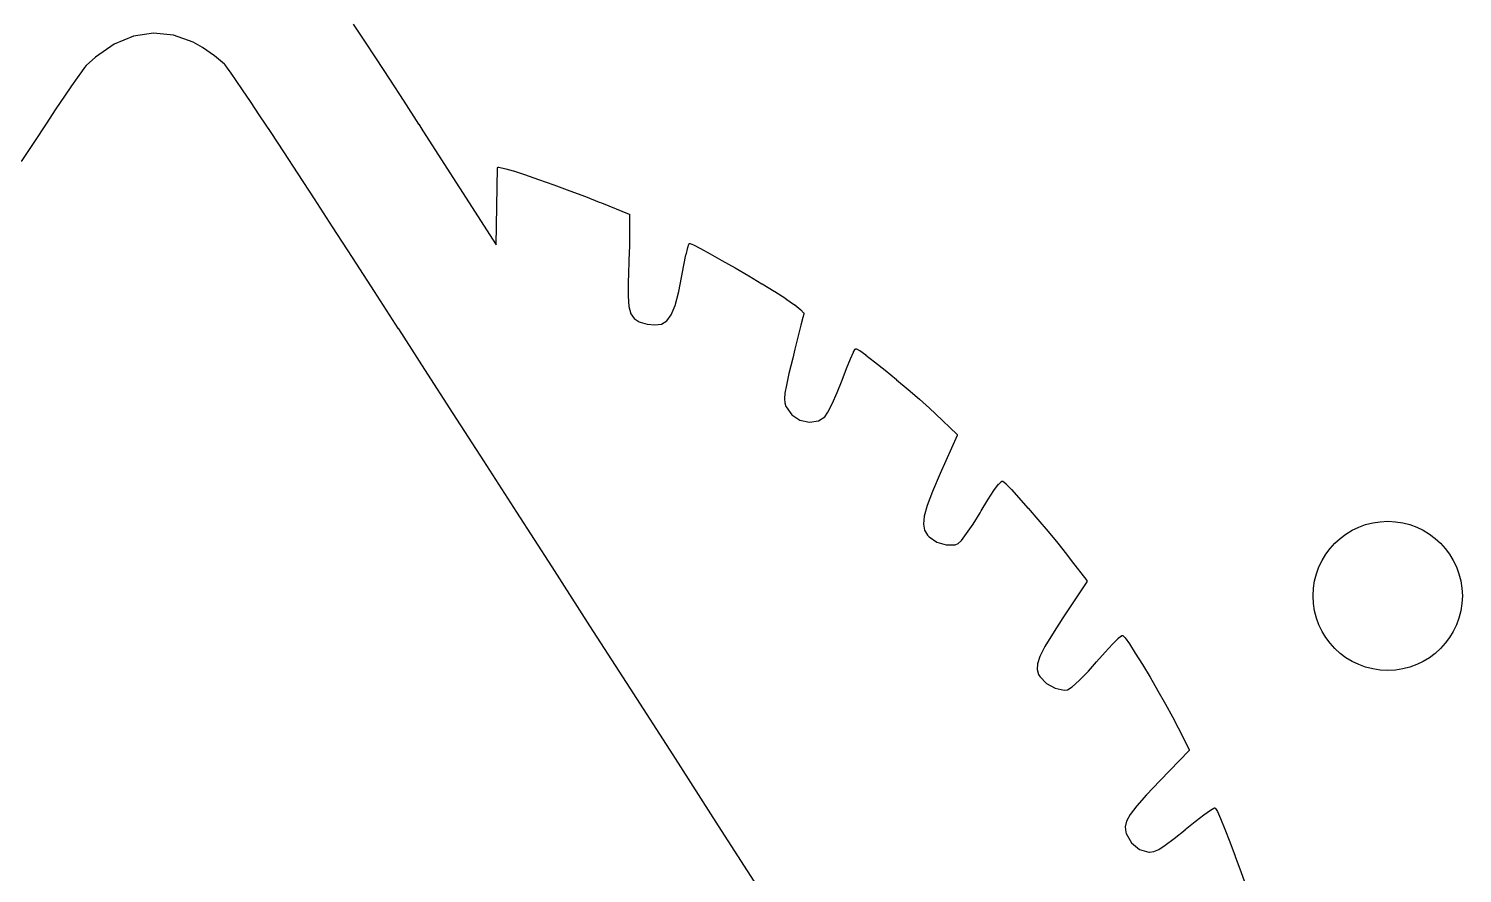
# Model space of a CAD drawing. Extents: x 4.86 to 6.83, y -5.61 to -2.67.
# Drawn here: x 5.8195 to 6.1221, y -3.2122 to -3.0338 of the extents above; entities that cross this region are included whole.
import ezdxf

# ---------------------------------------------------------------- set-up
doc = ezdxf.new("R2010")
doc.units = 0
doc.header["$MEASUREMENT"] = 0
doc.layers.add('BLACK', color=7, linetype='CONTINUOUS')

msp = doc.modelspace()

# ---------------------------------------------------------------- linework, layer by layer
at = {"layer": 'BLACK', "linetype": 'CONTINUOUS'}
for p, q in [((5.84589, -3.03479), (5.84168, -3.03543)), ((5.85012, -3.03519), (5.84589, -3.03479)), ((5.88802, -3.03286), (5.89029, -3.03626)), ((5.83756, -3.03711), (5.83362, -3.03982)), ((5.84168, -3.03543), (5.83756, -3.03711)), ((5.85428, -3.03667), (5.85012, -3.03519)), ((5.85624, -3.03779), (5.85428, -3.03667)), ((5.85874, -3.03955), (5.85624, -3.03779)), ((5.89029, -3.03626), (5.89029, -3.03626)), ((5.89029, -3.03626), (5.89029, -3.03627)), ((5.89029, -3.03627), (5.89288, -3.04019)), ((5.83362, -3.03982), (5.8317, -3.04159)), ((5.86085, -3.04135), (5.85874, -3.03955)), ((5.89288, -3.04019), (5.89288, -3.04019)), ((5.89288, -3.04019), (5.89288, -3.04019)), ((5.89288, -3.04019), (5.89572, -3.04452)), ((5.83067, -3.04292), (5.82975, -3.0442)), ((5.83131, -3.04205), (5.83067, -3.04292)), ((5.8317, -3.04159), (5.83131, -3.04205)), ((5.86098, -3.0415), (5.86085, -3.04135)), ((5.86149, -3.04214), (5.86098, -3.0415)), ((5.86227, -3.04321), (5.86149, -3.04214)), ((5.86333, -3.04474), (5.86227, -3.04321)), ((5.82857, -3.04593), (5.82709, -3.04811)), ((5.82975, -3.0442), (5.82857, -3.04593)), ((5.86469, -3.04674), (5.86333, -3.04474)), ((5.86333, -3.04474), (5.86333, -3.04474)), ((5.86636, -3.04922), (5.86469, -3.04674)), ((5.86469, -3.04674), (5.86469, -3.04674)), ((5.89572, -3.04452), (5.89572, -3.04452)), ((5.89572, -3.04452), (5.89572, -3.04452)), ((5.89572, -3.04452), (5.89873, -3.04915)), ((5.82709, -3.04811), (5.8253, -3.05078)), ((5.86835, -3.05222), (5.86636, -3.04922)), ((5.86636, -3.04922), (5.86636, -3.04922)), ((5.86636, -3.04922), (5.86636, -3.04922)), ((5.89873, -3.04915), (5.89873, -3.04915)), ((5.89873, -3.04915), (5.89873, -3.04915)), ((5.89873, -3.04915), (5.90184, -3.05399)), ((5.8253, -3.05078), (5.8232, -3.05395)), ((5.8253, -3.05078), (5.8253, -3.05078)), ((5.87069, -3.05576), (5.86835, -3.05222)), ((5.86835, -3.05222), (5.86835, -3.05222)), ((5.86835, -3.05222), (5.86835, -3.05222)), ((5.8232, -3.05395), (5.82076, -3.05765)), ((5.87337, -3.05985), (5.87069, -3.05576)), ((5.87069, -3.05576), (5.87069, -3.05576)), ((5.90184, -3.05399), (5.90185, -3.05399)), ((5.90185, -3.05399), (5.90185, -3.05399)), ((5.90185, -3.05399), (5.90273, -3.05537)), ((5.90273, -3.05537), (5.90273, -3.05537)), ((5.90273, -3.05537), (5.91822, -3.07951)), ((5.82076, -3.05765), (5.81798, -3.06189)), ((5.82076, -3.05765), (5.82076, -3.05765)), ((5.87642, -3.06451), (5.87337, -3.05985)), ((5.87337, -3.05985), (5.87337, -3.05985)), ((5.87985, -3.06977), (5.87642, -3.06451)), ((5.87642, -3.06451), (5.87642, -3.06451)), ((5.87642, -3.06451), (5.87642, -3.06451)), ((5.87642, -3.06451), (5.87642, -3.06451)), ((5.91822, -3.07951), (5.91851, -3.06325)), ((5.91851, -3.06323), (5.91852, -3.06321)), ((5.91851, -3.06325), (5.91851, -3.06323)), ((5.91851, -3.06325), (5.91851, -3.06325)), ((5.91851, -3.06325), (5.91851, -3.06325)), ((5.91851, -3.06325), (5.91851, -3.06325)), ((5.91852, -3.06319), (5.91853, -3.06318)), ((5.91852, -3.06321), (5.91852, -3.06319)), ((5.91852, -3.06321), (5.91852, -3.06321)), ((5.91852, -3.06321), (5.91852, -3.06321)), ((5.91853, -3.06317), (5.91854, -3.06316)), ((5.91853, -3.06318), (5.91853, -3.06317)), ((5.91853, -3.06318), (5.91853, -3.06318)), ((5.91854, -3.06316), (5.91855, -3.06314)), ((5.91855, -3.06314), (5.91856, -3.06313)), ((5.91855, -3.06314), (5.91855, -3.06314)), ((5.91855, -3.06314), (5.91855, -3.06314)), ((5.91856, -3.06313), (5.91857, -3.06312)), ((5.91857, -3.06311), (5.91859, -3.0631)), ((5.91857, -3.06312), (5.91857, -3.06311)), ((5.91857, -3.06311), (5.91857, -3.06311)), ((5.91859, -3.0631), (5.9186, -3.06309)), ((5.9186, -3.06309), (5.9186, -3.06309)), ((5.9186, -3.06309), (5.91861, -3.06309)), ((5.91861, -3.06309), (5.91862, -3.06308)), ((5.91862, -3.06308), (5.91864, -3.06307)), ((5.91864, -3.06307), (5.91864, -3.06307)), ((5.91864, -3.06307), (5.91864, -3.06307)), ((5.91864, -3.06307), (5.91866, -3.06307)), ((5.91866, -3.06307), (5.91867, -3.06306)), ((5.91867, -3.06306), (5.91868, -3.06306)), ((5.91868, -3.06306), (5.91868, -3.06306)), ((5.91868, -3.06306), (5.9187, -3.06306)), ((5.9187, -3.06306), (5.91871, -3.06306)), ((5.91871, -3.06306), (5.91871, -3.06306)), ((5.91871, -3.06306), (5.91872, -3.06306)), ((5.91872, -3.06306), (5.91873, -3.06306)), ((5.91873, -3.06306), (5.91875, -3.06307)), ((5.91875, -3.06307), (5.91875, -3.06307)), ((5.91875, -3.06307), (5.91875, -3.06307)), ((5.91875, -3.06307), (5.92027, -3.06343)), ((5.92027, -3.06343), (5.92027, -3.06343)), ((5.92027, -3.06343), (5.92027, -3.06343)), ((5.92027, -3.06343), (5.92028, -3.06343)), ((5.92028, -3.06343), (5.92182, -3.06388)), ((5.92182, -3.06388), (5.92182, -3.06388)), ((5.92182, -3.06388), (5.92183, -3.06388)), ((5.92183, -3.06388), (5.92183, -3.06388)), ((5.92183, -3.06388), (5.92418, -3.06465)), ((5.92418, -3.06465), (5.92418, -3.06465)), ((5.92418, -3.06465), (5.92418, -3.06465)), ((5.92418, -3.06465), (5.92418, -3.06465)), ((5.92418, -3.06465), (5.92711, -3.06565)), ((5.92711, -3.06565), (5.92711, -3.06565)), ((5.92711, -3.06565), (5.92711, -3.06565)), ((5.92711, -3.06565), (5.93038, -3.06682)), ((5.93038, -3.06682), (5.93038, -3.06682)), ((5.93038, -3.06682), (5.93038, -3.06682)), ((5.93038, -3.06682), (5.93377, -3.06806)), ((5.93377, -3.06806), (5.93377, -3.06806)), ((5.93377, -3.06806), (5.93377, -3.06806)), ((5.93377, -3.06806), (5.93704, -3.06929)), ((5.87985, -3.06978), (5.87985, -3.06977)), ((5.87985, -3.06977), (5.87985, -3.06977)), ((5.88367, -3.07566), (5.87985, -3.06978)), ((5.93704, -3.06929), (5.93705, -3.06929)), ((5.93705, -3.06929), (5.93997, -3.07044)), ((5.93997, -3.07044), (5.93998, -3.07044)), ((5.93998, -3.07044), (5.93998, -3.07044)), ((5.93998, -3.07044), (5.94042, -3.07062)), ((5.94042, -3.07062), (5.94042, -3.07062)), ((5.94042, -3.07062), (5.94042, -3.07062)), ((5.94042, -3.07062), (5.94625, -3.07298)), ((5.94625, -3.07298), (5.94626, -3.07298)), ((5.94626, -3.07298), (5.94626, -3.07298)), ((5.94626, -3.07298), (5.94626, -3.07298)), ((5.94626, -3.07298), (5.94627, -3.07298)), ((5.94627, -3.07298), (5.94629, -3.073)), ((5.94629, -3.073), (5.94629, -3.073)), ((5.94629, -3.073), (5.94629, -3.073)), ((5.94629, -3.073), (5.9463, -3.07301)), ((5.9463, -3.07301), (5.94632, -3.07302)), ((5.94632, -3.07302), (5.94632, -3.07302)), ((5.94632, -3.07302), (5.94632, -3.07302)), ((5.94632, -3.07302), (5.94633, -3.07304)), ((5.94633, -3.07304), (5.94634, -3.07305)), ((5.94634, -3.07305), (5.94634, -3.07305)), ((5.94634, -3.07305), (5.94634, -3.07305)), ((5.94634, -3.07305), (5.94635, -3.07307)), ((5.94635, -3.07307), (5.94636, -3.07308)), ((5.94638, -3.07316), (5.94635, -3.07724)), ((5.94636, -3.07308), (5.94636, -3.07309)), ((5.94636, -3.07309), (5.94636, -3.07309)), ((5.94636, -3.07309), (5.94637, -3.07311)), ((5.94637, -3.07311), (5.94637, -3.07312)), ((5.94637, -3.07312), (5.94637, -3.07312)), ((5.94637, -3.07312), (5.94637, -3.07312)), ((5.94637, -3.07312), (5.94637, -3.07314)), ((5.94637, -3.07314), (5.94638, -3.07316)), ((5.94638, -3.07316), (5.94638, -3.07316)), ((5.94638, -3.07316), (5.94638, -3.07316)), ((5.88789, -3.08217), (5.88367, -3.07566)), ((5.88367, -3.07566), (5.88367, -3.07566)), ((5.94635, -3.07725), (5.94632, -3.07966)), ((5.94635, -3.07724), (5.94635, -3.07725)), ((5.94632, -3.07967), (5.94624, -3.08269)), ((5.94632, -3.07966), (5.94632, -3.07967)), ((5.94632, -3.07967), (5.94632, -3.07967)), ((5.95828, -3.08156), (5.95865, -3.08003)), ((5.95865, -3.08001), (5.95889, -3.07933)), ((5.95865, -3.08002), (5.95865, -3.08001)), ((5.95865, -3.08001), (5.95865, -3.08001)), ((5.95865, -3.08003), (5.95865, -3.08002)), ((5.95889, -3.07933), (5.95889, -3.07932)), ((5.95889, -3.07932), (5.9589, -3.07932)), ((5.95889, -3.07933), (5.95889, -3.07933)), ((5.9589, -3.07931), (5.95891, -3.0793)), ((5.9589, -3.07932), (5.9589, -3.07931)), ((5.95891, -3.07929), (5.95892, -3.07928)), ((5.95891, -3.0793), (5.95891, -3.07929)), ((5.95892, -3.07927), (5.95893, -3.07926)), ((5.95892, -3.07928), (5.95892, -3.07927)), ((5.95893, -3.07926), (5.95894, -3.07926)), ((5.95894, -3.07926), (5.95895, -3.07925)), ((5.95894, -3.07926), (5.95894, -3.07926)), ((5.95895, -3.07925), (5.95896, -3.07924)), ((5.95896, -3.07924), (5.95897, -3.07924)), ((5.95897, -3.07923), (5.95899, -3.07922)), ((5.95897, -3.07924), (5.95897, -3.07923)), ((5.95899, -3.07922), (5.959, -3.07922)), ((5.959, -3.07922), (5.95901, -3.07921)), ((5.95901, -3.07921), (5.95902, -3.0792)), ((5.95902, -3.0792), (5.95903, -3.0792)), ((5.95903, -3.0792), (5.95905, -3.07919)), ((5.95903, -3.0792), (5.95903, -3.0792)), ((5.95905, -3.07919), (5.95906, -3.07919)), ((5.95906, -3.07919), (5.95906, -3.07919)), ((5.95906, -3.07919), (5.95907, -3.07919)), ((5.95907, -3.07919), (5.95908, -3.07919)), ((5.95908, -3.07919), (5.9591, -3.07919)), ((5.9591, -3.07919), (5.9591, -3.07919)), ((5.9591, -3.07919), (5.95911, -3.07919)), ((5.95911, -3.07919), (5.95912, -3.07919)), ((5.95912, -3.07919), (5.95914, -3.07919)), ((5.95914, -3.07919), (5.95914, -3.07919)), ((5.95914, -3.07919), (5.95914, -3.07919)), ((5.95914, -3.07919), (5.95916, -3.0792)), ((5.95916, -3.0792), (5.95917, -3.0792)), ((5.95917, -3.0792), (5.95984, -3.07947)), ((5.95984, -3.07947), (5.95984, -3.07947)), ((5.95984, -3.07947), (5.95985, -3.07948)), ((5.95985, -3.07948), (5.95986, -3.07948)), ((5.95986, -3.07948), (5.9613, -3.08023)), ((5.9613, -3.08023), (5.9613, -3.08023)), ((5.9613, -3.08023), (5.96131, -3.08023)), ((5.96131, -3.08023), (5.96131, -3.08023)), ((5.96131, -3.08023), (5.96336, -3.08135)), ((5.8879, -3.08218), (5.88789, -3.08217)), ((5.88789, -3.08217), (5.88789, -3.08217)), ((5.89254, -3.08936), (5.8879, -3.08218)), ((5.94624, -3.08269), (5.94615, -3.08583)), ((5.94624, -3.08269), (5.94624, -3.08269)), ((5.95782, -3.08375), (5.95827, -3.08156)), ((5.95827, -3.08156), (5.95827, -3.08156)), ((5.95827, -3.08156), (5.95828, -3.08156)), ((5.95828, -3.08156), (5.95828, -3.08156)), ((5.96336, -3.08135), (5.96337, -3.08135)), ((5.96337, -3.08135), (5.96337, -3.08135)), ((5.96337, -3.08135), (5.96587, -3.08276)), ((5.96587, -3.08276), (5.96587, -3.08276)), ((5.96587, -3.08276), (5.96864, -3.08436)), ((5.94615, -3.08583), (5.9461, -3.08717)), ((5.94615, -3.08583), (5.94615, -3.08583)), ((5.94615, -3.08583), (5.94615, -3.08583)), ((5.95673, -3.08933), (5.95731, -3.08638)), ((5.95731, -3.08638), (5.95781, -3.08375)), ((5.95731, -3.08638), (5.95731, -3.08638)), ((5.95781, -3.08375), (5.95781, -3.08375)), ((5.95781, -3.08375), (5.95782, -3.08375)), ((5.95782, -3.08375), (5.95782, -3.08375)), ((5.96864, -3.08436), (5.96864, -3.08436)), ((5.96864, -3.08436), (5.97151, -3.08604)), ((5.97151, -3.08604), (5.97151, -3.08604)), ((5.97151, -3.08604), (5.97151, -3.08604)), ((5.97151, -3.08604), (5.97431, -3.08771)), ((5.89762, -3.09722), (5.89254, -3.08936)), ((5.9461, -3.08717), (5.94604, -3.0903)), ((5.95598, -3.09226), (5.95673, -3.08933)), ((5.97431, -3.08771), (5.97432, -3.08771)), ((5.97432, -3.08771), (5.97432, -3.08771)), ((5.97432, -3.08771), (5.97688, -3.08928)), ((5.97688, -3.08928), (5.97688, -3.08928)), ((5.97688, -3.08928), (5.97688, -3.08928)), ((5.97688, -3.08928), (5.97701, -3.08936)), ((5.97701, -3.08936), (5.97701, -3.08936)), ((5.97701, -3.08936), (5.97701, -3.08936)), ((5.97701, -3.08936), (5.97701, -3.08936)), ((5.97701, -3.08936), (5.97931, -3.09084)), ((5.94604, -3.0903), (5.94619, -3.09252)), ((5.95517, -3.09429), (5.95598, -3.09226)), ((5.97931, -3.09084), (5.97931, -3.09084)), ((5.97931, -3.09084), (5.97931, -3.09085)), ((5.97931, -3.09085), (5.97931, -3.09085)), ((5.97931, -3.09085), (5.9812, -3.09217)), ((5.9812, -3.09217), (5.9812, -3.09217)), ((5.9812, -3.09217), (5.98121, -3.09217)), ((5.98121, -3.09217), (5.98121, -3.09217)), ((5.98121, -3.09217), (5.98252, -3.0932)), ((5.94619, -3.09252), (5.9466, -3.09402)), ((5.9466, -3.09402), (5.9473, -3.09501)), ((5.9473, -3.09501), (5.9484, -3.09573)), ((5.95424, -3.09556), (5.95517, -3.09429)), ((5.98252, -3.0932), (5.98252, -3.09321)), ((5.98252, -3.09321), (5.98253, -3.09322)), ((5.98253, -3.09322), (5.98254, -3.09323)), ((5.98294, -3.09482), (5.98253, -3.09643)), ((5.98254, -3.09323), (5.9831, -3.09384)), ((5.98315, -3.0941), (5.98294, -3.09482)), ((5.9831, -3.09384), (5.9831, -3.09385)), ((5.9831, -3.09385), (5.9831, -3.09385)), ((5.9831, -3.09385), (5.98311, -3.09386)), ((5.98311, -3.09386), (5.98311, -3.09387)), ((5.98311, -3.09387), (5.98312, -3.09388)), ((5.98312, -3.09388), (5.98312, -3.09388)), ((5.98312, -3.09388), (5.98313, -3.09389)), ((5.98313, -3.09389), (5.98313, -3.0939)), ((5.98313, -3.0939), (5.98314, -3.09391)), ((5.98314, -3.09391), (5.98314, -3.09392)), ((5.98314, -3.09392), (5.98314, -3.09392)), ((5.98314, -3.09392), (5.98314, -3.09394)), ((5.98314, -3.09394), (5.98315, -3.09395)), ((5.98315, -3.09395), (5.98315, -3.09396)), ((5.98315, -3.09396), (5.98315, -3.09396)), ((5.98315, -3.09396), (5.98315, -3.09403)), ((5.98315, -3.09403), (5.98315, -3.09404)), ((5.98315, -3.09404), (5.98315, -3.09405)), ((5.98315, -3.09405), (5.98315, -3.09406)), ((5.98315, -3.09406), (5.98315, -3.09407)), ((5.98315, -3.09407), (5.98315, -3.09407)), ((5.98315, -3.09407), (5.98315, -3.09409)), ((5.98315, -3.09409), (5.98315, -3.0941)), ((5.89763, -3.09722), (5.89762, -3.09722)), ((5.90315, -3.10579), (5.89763, -3.09722)), ((5.9484, -3.09573), (5.94861, -3.09583)), ((5.94861, -3.09583), (5.95008, -3.09624)), ((5.95008, -3.09624), (5.95171, -3.09641)), ((5.95171, -3.09641), (5.95312, -3.09621)), ((5.95312, -3.09621), (5.95424, -3.09556)), ((5.98253, -3.09643), (5.98195, -3.09872)), ((5.98126, -3.1015), (5.9808, -3.10338)), ((5.98195, -3.09872), (5.98126, -3.1015)), ((5.99364, -3.1021), (5.994, -3.10151)), ((5.994, -3.1015), (5.99401, -3.10149)), ((5.994, -3.10151), (5.994, -3.1015)), ((5.994, -3.10151), (5.994, -3.10151)), ((5.99401, -3.10149), (5.99402, -3.10148)), ((5.99402, -3.10148), (5.99403, -3.10147)), ((5.99402, -3.10148), (5.99402, -3.10148)), ((5.99403, -3.10147), (5.99404, -3.10146)), ((5.99404, -3.10146), (5.99405, -3.10145)), ((5.99404, -3.10146), (5.99404, -3.10146)), ((5.99405, -3.10145), (5.99406, -3.10144)), ((5.99406, -3.10144), (5.99407, -3.10144)), ((5.99407, -3.10144), (5.99408, -3.10144)), ((5.99408, -3.10144), (5.99408, -3.10143)), ((5.99408, -3.10143), (5.99409, -3.10143)), ((5.99409, -3.10143), (5.99411, -3.10142)), ((5.99411, -3.10142), (5.99412, -3.10142)), ((5.99412, -3.10142), (5.99413, -3.10142)), ((5.99413, -3.10142), (5.99414, -3.10141)), ((5.99413, -3.10142), (5.99413, -3.10142)), ((5.99413, -3.10142), (5.99413, -3.10142)), ((5.99414, -3.10141), (5.99416, -3.10141)), ((5.99416, -3.10141), (5.99416, -3.10141)), ((5.99416, -3.10141), (5.99416, -3.10141)), ((5.99416, -3.10141), (5.99418, -3.10141)), ((5.99418, -3.10141), (5.9942, -3.10141)), ((5.9942, -3.10141), (5.9942, -3.10141)), ((5.9942, -3.10141), (5.9942, -3.10141)), ((5.9942, -3.10141), (5.99422, -3.10141)), ((5.99422, -3.10141), (5.99424, -3.10142)), ((5.99424, -3.10142), (5.99424, -3.10142)), ((5.99424, -3.10142), (5.99424, -3.10142)), ((5.99424, -3.10142), (5.99426, -3.10143)), ((5.99426, -3.10143), (5.99428, -3.10143)), ((5.99428, -3.10143), (5.99428, -3.10143)), ((5.99428, -3.10143), (5.99428, -3.10143)), ((5.99428, -3.10143), (5.99491, -3.10178)), ((5.9808, -3.10338), (5.98, -3.10668)), ((5.99215, -3.10558), (5.99298, -3.10354)), ((5.99298, -3.10354), (5.99299, -3.10353)), ((5.99298, -3.10354), (5.99298, -3.10354)), ((5.99299, -3.10353), (5.99362, -3.10212)), ((5.99299, -3.10353), (5.99299, -3.10353)), ((5.99362, -3.10212), (5.99363, -3.10211)), ((5.99363, -3.10211), (5.99364, -3.1021)), ((5.99363, -3.10211), (5.99363, -3.10211)), ((5.99491, -3.10178), (5.99491, -3.10178)), ((5.99491, -3.10178), (5.99492, -3.10179)), ((5.99492, -3.10179), (5.99493, -3.10179)), ((5.99493, -3.10179), (5.99624, -3.10274)), ((5.99624, -3.10274), (5.99625, -3.10275)), ((5.99625, -3.10275), (5.99625, -3.10275)), ((5.99625, -3.10275), (5.99625, -3.10275)), ((5.99625, -3.10275), (5.99808, -3.10418)), ((5.99808, -3.10418), (5.99809, -3.10418)), ((5.99809, -3.10418), (5.99809, -3.10418)), ((5.99809, -3.10418), (5.99809, -3.10418)), ((5.99809, -3.10418), (6.00029, -3.10596)), ((5.90914, -3.11508), (5.90315, -3.10579)), ((5.90315, -3.10579), (5.90315, -3.10579)), ((5.98, -3.10668), (5.97946, -3.10909)), ((5.99121, -3.10806), (5.99215, -3.10559)), ((5.99215, -3.10559), (5.99215, -3.10558)), ((5.99215, -3.10558), (5.99215, -3.10558)), ((5.99215, -3.10559), (5.99215, -3.10559)), ((6.00029, -3.10596), (6.00029, -3.10596)), ((6.00029, -3.10596), (6.00029, -3.10596)), ((6.00029, -3.10596), (6.0027, -3.10795)), ((5.97946, -3.10909), (5.97915, -3.1108)), ((5.99017, -3.1107), (5.9912, -3.10808)), ((5.9912, -3.10807), (5.99121, -3.10806)), ((5.9912, -3.10808), (5.9912, -3.10807)), ((5.99121, -3.10806), (5.99121, -3.10806)), ((6.0027, -3.10795), (6.0027, -3.10796)), ((6.0027, -3.10796), (6.00516, -3.11004)), ((6.00516, -3.11004), (6.00517, -3.11004)), ((6.00517, -3.11004), (6.00517, -3.11004)), ((6.00517, -3.11004), (6.00753, -3.11209)), ((5.97915, -3.1108), (5.97905, -3.11199)), ((5.97905, -3.11199), (5.97912, -3.11285)), ((5.97912, -3.11285), (5.97935, -3.11359)), ((5.97935, -3.11359), (5.97939, -3.11368)), ((5.97939, -3.11368), (5.98058, -3.11539)), ((5.98824, -3.11481), (5.98914, -3.11303)), ((5.98914, -3.11303), (5.99017, -3.1107)), ((6.00753, -3.11209), (6.00753, -3.1121)), ((6.00753, -3.1121), (6.00753, -3.1121)), ((6.00753, -3.1121), (6.00964, -3.11398)), ((5.90915, -3.11508), (5.90914, -3.11508)), ((5.90914, -3.11508), (5.90914, -3.11508)), ((5.91561, -3.12511), (5.90915, -3.11508)), ((5.98058, -3.11539), (5.98233, -3.1165)), ((5.98233, -3.1165), (5.98432, -3.11694)), ((5.98432, -3.11694), (5.98624, -3.11665)), ((5.98624, -3.11665), (5.9876, -3.11577)), ((5.9876, -3.11577), (5.98824, -3.11481)), ((6.00964, -3.11398), (6.00964, -3.11398)), ((6.00964, -3.11398), (6.00964, -3.11398)), ((6.00964, -3.11398), (6.00964, -3.11398)), ((6.00964, -3.11398), (6.0109, -3.11515)), ((6.0109, -3.11515), (6.0109, -3.11515)), ((6.0109, -3.11515), (6.0109, -3.11515)), ((6.0109, -3.11515), (6.01548, -3.11952)), ((6.01548, -3.11952), (6.01548, -3.11952)), ((6.01548, -3.11952), (6.01549, -3.11952)), ((6.01549, -3.11952), (6.01549, -3.11953)), ((6.01549, -3.11953), (6.0155, -3.11954)), ((6.0155, -3.11954), (6.01551, -3.11955)), ((6.01551, -3.11955), (6.01551, -3.11955)), ((6.01551, -3.11955), (6.01551, -3.11956)), ((6.01551, -3.11956), (6.01552, -3.11957)), ((6.01552, -3.11957), (6.01553, -3.11958)), ((6.01553, -3.11958), (6.01553, -3.11959)), ((6.01553, -3.11959), (6.01553, -3.11959)), ((6.01553, -3.11959), (6.01553, -3.11961)), ((6.01553, -3.11961), (6.01554, -3.11962)), ((6.01554, -3.1197), (6.01553, -3.11972)), ((6.01553, -3.11972), (6.01553, -3.11973)), ((6.01553, -3.11973), (6.01553, -3.11974)), ((6.01554, -3.11962), (6.01554, -3.11962)), ((6.01554, -3.11962), (6.01554, -3.11963)), ((6.01554, -3.11963), (6.01554, -3.11964)), ((6.01554, -3.11964), (6.01554, -3.11966)), ((6.01554, -3.11966), (6.01554, -3.11966)), ((6.01554, -3.11966), (6.01554, -3.11967)), ((6.01554, -3.11967), (6.01554, -3.11968)), ((6.01554, -3.11968), (6.01554, -3.1197)), ((6.01554, -3.1197), (6.01554, -3.1197)), ((6.01554, -3.1197), (6.01554, -3.1197)), ((6.01552, -3.11974), (6.01193, -3.12779)), ((6.01553, -3.11974), (6.01552, -3.11974)), ((5.92256, -3.13591), (5.91561, -3.12511)), ((5.91561, -3.12511), (5.91561, -3.12511)), ((5.91561, -3.12511), (5.91561, -3.12511)), ((6.01193, -3.12779), (6.0103, -3.13157)), ((6.0103, -3.13157), (6.00918, -3.13451)), ((6.022, -3.13331), (6.02326, -3.13138)), ((6.02326, -3.13137), (6.02425, -3.13004)), ((6.02326, -3.13138), (6.02326, -3.13137)), ((6.02326, -3.13138), (6.02326, -3.13138)), ((6.02326, -3.13138), (6.02326, -3.13138)), ((6.02425, -3.13003), (6.02426, -3.13002)), ((6.02425, -3.13004), (6.02425, -3.13003)), ((6.02426, -3.13002), (6.02427, -3.13001)), ((6.02427, -3.13001), (6.02485, -3.12943)), ((6.02485, -3.12943), (6.02485, -3.12943)), ((6.02485, -3.12943), (6.02486, -3.12943)), ((6.02486, -3.12942), (6.02487, -3.12941)), ((6.02486, -3.12943), (6.02486, -3.12942)), ((6.02487, -3.12941), (6.02488, -3.12941)), ((6.02488, -3.12941), (6.02489, -3.1294)), ((6.02489, -3.1294), (6.02489, -3.1294)), ((6.02489, -3.1294), (6.0249, -3.1294)), ((6.0249, -3.1294), (6.02492, -3.12939)), ((6.02492, -3.12939), (6.02493, -3.12938)), ((6.02492, -3.12939), (6.02492, -3.12939)), ((6.02493, -3.12938), (6.02494, -3.12938)), ((6.02494, -3.12938), (6.02495, -3.12938)), ((6.02495, -3.12938), (6.02496, -3.12938)), ((6.02496, -3.12938), (6.02503, -3.12937)), ((6.02496, -3.12938), (6.02496, -3.12938)), ((6.02503, -3.12937), (6.02503, -3.12937)), ((6.02503, -3.12937), (6.02503, -3.12937)), ((6.02503, -3.12937), (6.02504, -3.12937)), ((6.02504, -3.12937), (6.02505, -3.12937)), ((6.02505, -3.12937), (6.02507, -3.12937)), ((6.02507, -3.12937), (6.02507, -3.12937)), ((6.02507, -3.12937), (6.02508, -3.12937)), ((6.02508, -3.12937), (6.02509, -3.12937)), ((6.02509, -3.12937), (6.02511, -3.12937)), ((6.02511, -3.12937), (6.02511, -3.12937)), ((6.02511, -3.12937), (6.02511, -3.12938)), ((6.02511, -3.12938), (6.02513, -3.12938)), ((6.02513, -3.12938), (6.02514, -3.12939)), ((6.02514, -3.12939), (6.02515, -3.12939)), ((6.02515, -3.12939), (6.02515, -3.12939)), ((6.02515, -3.12939), (6.02516, -3.1294)), ((6.02516, -3.1294), (6.02518, -3.12941)), ((6.02518, -3.12941), (6.02518, -3.12941)), ((6.02518, -3.12941), (6.02518, -3.12941)), ((6.02518, -3.12941), (6.02577, -3.1299)), ((6.02577, -3.1299), (6.02577, -3.12991)), ((6.02577, -3.12991), (6.02578, -3.12991)), ((6.02578, -3.12991), (6.02578, -3.12992)), ((6.02578, -3.12992), (6.02694, -3.13112)), ((6.02694, -3.13112), (6.02694, -3.13112)), ((6.02694, -3.13112), (6.02695, -3.13113)), ((6.02695, -3.13113), (6.02695, -3.13113)), ((6.02695, -3.13113), (6.02854, -3.13289)), ((6.00918, -3.13451), (6.00855, -3.13675)), ((6.02058, -3.13565), (6.02199, -3.13331)), ((6.02199, -3.13331), (6.022, -3.13331)), ((6.022, -3.13331), (6.022, -3.13331)), ((6.022, -3.13331), (6.022, -3.13331)), ((6.02854, -3.13289), (6.02855, -3.13289)), ((6.02855, -3.13289), (6.02855, -3.13289)), ((6.02855, -3.13289), (6.03045, -3.13506)), ((5.92256, -3.13592), (5.92256, -3.13591)), ((5.92256, -3.13591), (5.92256, -3.13591)), ((5.93002, -3.14751), (5.92256, -3.13592)), ((6.00855, -3.13675), (6.00837, -3.13844)), ((6.01885, -3.13845), (6.02033, -3.13607)), ((6.02033, -3.13607), (6.02057, -3.13565)), ((6.02057, -3.13565), (6.02058, -3.13565)), ((6.03045, -3.13506), (6.03046, -3.13507)), ((6.03046, -3.13507), (6.03046, -3.13507)), ((6.03046, -3.13507), (6.03254, -3.13749)), ((6.03254, -3.13749), (6.03254, -3.1375)), ((6.03254, -3.1375), (6.03254, -3.1375)), ((6.03254, -3.1375), (6.03468, -3.14003)), ((6.00837, -3.13844), (6.0086, -3.13972)), ((6.0086, -3.13972), (6.00923, -3.14078)), ((6.00923, -3.14078), (6.00958, -3.14117)), ((6.0164, -3.14192), (6.01749, -3.14047)), ((6.01749, -3.14047), (6.01885, -3.13845)), ((6.03468, -3.14003), (6.03468, -3.14003)), ((6.03468, -3.14003), (6.03673, -3.14252)), ((6.00958, -3.14117), (6.01124, -3.14228)), ((6.01124, -3.14228), (6.01322, -3.14286)), ((6.01322, -3.14286), (6.01508, -3.14282)), ((6.01508, -3.14282), (6.01573, -3.14258)), ((6.01573, -3.14258), (6.0164, -3.14192)), ((6.03673, -3.14252), (6.03673, -3.14252)), ((6.03673, -3.14252), (6.03673, -3.14252)), ((6.03673, -3.14252), (6.03858, -3.14481)), ((6.03858, -3.14481), (6.03858, -3.14482)), ((6.03858, -3.14482), (6.03858, -3.14482)), ((6.03858, -3.14482), (6.03858, -3.14482)), ((6.03858, -3.14482), (6.0396, -3.14613)), ((6.0396, -3.14613), (6.0396, -3.14613)), ((6.0396, -3.14613), (6.04286, -3.1504)), ((5.93799, -3.15991), (5.93002, -3.14751)), ((5.93002, -3.14751), (5.93002, -3.14751)), ((5.93002, -3.14751), (5.93002, -3.14751)), ((6.04287, -3.15063), (6.03782, -3.15825)), ((6.04286, -3.1504), (6.04287, -3.15041)), ((6.04287, -3.15041), (6.04287, -3.15041)), ((6.04287, -3.15041), (6.04287, -3.15041)), ((6.04287, -3.15041), (6.04288, -3.15043)), ((6.04288, -3.15062), (6.04287, -3.15063)), ((6.04287, -3.15063), (6.04287, -3.15063)), ((6.04288, -3.15043), (6.04289, -3.15044)), ((6.04289, -3.1506), (6.04288, -3.15061)), ((6.04288, -3.15061), (6.04288, -3.15062)), ((6.04289, -3.15044), (6.04289, -3.15044)), ((6.04289, -3.15044), (6.04289, -3.15045)), ((6.04289, -3.15045), (6.04289, -3.15046)), ((6.04289, -3.15046), (6.0429, -3.15047)), ((6.0429, -3.15057), (6.04289, -3.15059)), ((6.04289, -3.15059), (6.04289, -3.15059)), ((6.04289, -3.15059), (6.04289, -3.1506)), ((6.0429, -3.15047), (6.0429, -3.15048)), ((6.0429, -3.15048), (6.0429, -3.15048)), ((6.0429, -3.15048), (6.0429, -3.1505)), ((6.0429, -3.1505), (6.0429, -3.15051)), ((6.0429, -3.15051), (6.0429, -3.15052)), ((6.0429, -3.15052), (6.0429, -3.15052)), ((6.0429, -3.15052), (6.0429, -3.15054)), ((6.0429, -3.15054), (6.0429, -3.15055)), ((6.0429, -3.15055), (6.0429, -3.15056)), ((6.0429, -3.15056), (6.0429, -3.15056)), ((6.0429, -3.15056), (6.0429, -3.15057)), ((6.03782, -3.15825), (6.0356, -3.16167)), ((6.03782, -3.15825), (6.03782, -3.15825)), ((5.94649, -3.17313), (5.93799, -3.15991)), ((5.93799, -3.15991), (5.93799, -3.15991)), ((6.0356, -3.16167), (6.034, -3.16434)), ((6.04952, -3.16258), (6.05018, -3.16203)), ((6.05018, -3.16202), (6.0502, -3.16201)), ((6.05018, -3.16203), (6.05018, -3.16202)), ((6.0502, -3.16201), (6.05021, -3.162)), ((6.05021, -3.162), (6.05021, -3.162)), ((6.05021, -3.162), (6.05021, -3.162)), ((6.05021, -3.162), (6.05023, -3.162)), ((6.05023, -3.162), (6.05024, -3.16199)), ((6.05024, -3.16199), (6.05025, -3.16199)), ((6.05025, -3.16199), (6.0503, -3.16197)), ((6.05025, -3.16199), (6.05025, -3.16199)), ((6.05025, -3.16199), (6.05025, -3.16199)), ((6.0503, -3.16197), (6.0503, -3.16197)), ((6.0503, -3.16197), (6.05031, -3.16197)), ((6.05031, -3.16197), (6.05032, -3.16197)), ((6.05032, -3.16197), (6.05033, -3.16197)), ((6.05033, -3.16197), (6.05034, -3.16196)), ((6.05034, -3.16196), (6.05035, -3.16196)), ((6.05035, -3.16196), (6.05036, -3.16196)), ((6.05036, -3.16196), (6.05037, -3.16197)), ((6.05037, -3.16197), (6.05038, -3.16197)), ((6.05038, -3.16197), (6.05039, -3.16197)), ((6.05039, -3.16197), (6.05039, -3.16197)), ((6.05039, -3.16197), (6.0504, -3.16197)), ((6.0504, -3.16197), (6.05041, -3.16197)), ((6.05041, -3.16197), (6.05042, -3.16198)), ((6.05042, -3.16198), (6.05043, -3.16198)), ((6.05043, -3.16198), (6.05044, -3.16198)), ((6.05044, -3.16198), (6.05045, -3.16199)), ((6.05045, -3.16199), (6.05046, -3.16199)), ((6.05046, -3.16199), (6.05047, -3.162)), ((6.05047, -3.162), (6.05047, -3.162)), ((6.05047, -3.162), (6.05048, -3.16201)), ((6.05048, -3.16201), (6.05049, -3.16202)), ((6.05049, -3.16202), (6.05049, -3.16202)), ((6.05049, -3.16202), (6.05095, -3.16248)), ((6.034, -3.16434), (6.03297, -3.16639)), ((6.04674, -3.16552), (6.04831, -3.1638)), ((6.04831, -3.1638), (6.04831, -3.1638)), ((6.04831, -3.1638), (6.04832, -3.1638)), ((6.04832, -3.1638), (6.04951, -3.16259)), ((6.04832, -3.1638), (6.04832, -3.1638)), ((6.04951, -3.16259), (6.04952, -3.16258)), ((6.04951, -3.16259), (6.04951, -3.16259)), ((6.04952, -3.16258), (6.04952, -3.16258)), ((6.05095, -3.16248), (6.05095, -3.16248)), ((6.05095, -3.16248), (6.05096, -3.1625)), ((6.05096, -3.1625), (6.05097, -3.16251)), ((6.05097, -3.16251), (6.05187, -3.16377)), ((6.05187, -3.16377), (6.05187, -3.16378)), ((6.05187, -3.16378), (6.05187, -3.16378)), ((6.05187, -3.16378), (6.05187, -3.16378)), ((6.05187, -3.16378), (6.05311, -3.16569)), ((6.03245, -3.16796), (6.03238, -3.16917)), ((6.03297, -3.16639), (6.03245, -3.16796)), ((6.04323, -3.16949), (6.04492, -3.16758)), ((6.04492, -3.16758), (6.04493, -3.16758)), ((6.04493, -3.16758), (6.04673, -3.16552)), ((6.04493, -3.16758), (6.04493, -3.16758)), ((6.04673, -3.16552), (6.04674, -3.16552)), ((6.04674, -3.16552), (6.04674, -3.16552)), ((6.04674, -3.16552), (6.04674, -3.16552)), ((6.05311, -3.16569), (6.05311, -3.16569)), ((6.05311, -3.16569), (6.05311, -3.16569)), ((6.05311, -3.16569), (6.05311, -3.16569)), ((6.05311, -3.16569), (6.05459, -3.16809)), ((6.05459, -3.16809), (6.05459, -3.16809)), ((6.05459, -3.16809), (6.05459, -3.16809)), ((6.05459, -3.16809), (6.05622, -3.1708)), ((6.03238, -3.16917), (6.0327, -3.17021)), ((6.0327, -3.17021), (6.03296, -3.17067)), ((6.03296, -3.17067), (6.03436, -3.1721)), ((6.04128, -3.17151), (6.04323, -3.16949)), ((6.05622, -3.1708), (6.05622, -3.1708)), ((6.05622, -3.1708), (6.05622, -3.1708)), ((6.05622, -3.1708), (6.05789, -3.17366)), ((5.9465, -3.17313), (5.94649, -3.17313)), ((5.9465, -3.17314), (5.9465, -3.17313)), ((5.95554, -3.18722), (5.9465, -3.17314)), ((6.03436, -3.1721), (6.03621, -3.17311)), ((6.03621, -3.17311), (6.03809, -3.17351)), ((6.03809, -3.17351), (6.03881, -3.17343)), ((6.03881, -3.17343), (6.03975, -3.17286)), ((6.03975, -3.17286), (6.04128, -3.17151)), ((6.05789, -3.17366), (6.05789, -3.17366)), ((6.05789, -3.17366), (6.05789, -3.17366)), ((6.05789, -3.17366), (6.0595, -3.17651)), ((6.0595, -3.17651), (6.0595, -3.17651)), ((6.0595, -3.17651), (6.0595, -3.17651)), ((6.0595, -3.17651), (6.06097, -3.17918)), ((6.06097, -3.17918), (6.06097, -3.17918)), ((6.06097, -3.17918), (6.06097, -3.17918)), ((6.06097, -3.17918), (6.06097, -3.17918)), ((6.06097, -3.17918), (6.06217, -3.18149)), ((6.06217, -3.18149), (6.06218, -3.18149)), ((6.06218, -3.18149), (6.06218, -3.18149)), ((6.06218, -3.18149), (6.06447, -3.18605)), ((6.06444, -3.18628), (6.05825, -3.19266)), ((6.06445, -3.18626), (6.06444, -3.18627)), ((6.06444, -3.18627), (6.06444, -3.18628)), ((6.06444, -3.18628), (6.06444, -3.18628)), ((6.06446, -3.18625), (6.06445, -3.18626)), ((6.06447, -3.18623), (6.06446, -3.18624)), ((6.06446, -3.18624), (6.06446, -3.18625)), ((6.06446, -3.18625), (6.06446, -3.18625)), ((6.06447, -3.18605), (6.06447, -3.18606)), ((6.06447, -3.18606), (6.06447, -3.18606)), ((6.06447, -3.18606), (6.06447, -3.18607)), ((6.06447, -3.18607), (6.06448, -3.18608)), ((6.06448, -3.18622), (6.06447, -3.18623)), ((6.06448, -3.18608), (6.06448, -3.18609)), ((6.06448, -3.18609), (6.06448, -3.1861)), ((6.06448, -3.1861), (6.06449, -3.1861)), ((6.06449, -3.18618), (6.06448, -3.18619)), ((6.06448, -3.18619), (6.06448, -3.18621)), ((6.06448, -3.18621), (6.06448, -3.18621)), ((6.06448, -3.18621), (6.06448, -3.18622)), ((6.06449, -3.1861), (6.06449, -3.18612)), ((6.06449, -3.18612), (6.06449, -3.18613)), ((6.06449, -3.18613), (6.06449, -3.18614)), ((6.06449, -3.18614), (6.06449, -3.18614)), ((6.06449, -3.18614), (6.06449, -3.18615)), ((6.06449, -3.18615), (6.06449, -3.18617)), ((6.06449, -3.18617), (6.06449, -3.18617)), ((6.06449, -3.18617), (6.06449, -3.18618)), ((5.96515, -3.20217), (5.95554, -3.18722)), ((5.95554, -3.18722), (5.95554, -3.18722)), ((5.95554, -3.18722), (5.95554, -3.18722)), ((6.05825, -3.19266), (6.05546, -3.19561)), ((6.05825, -3.19266), (6.05825, -3.19266)), ((6.05341, -3.19793), (6.05204, -3.19976)), ((6.05546, -3.19561), (6.05341, -3.19793)), ((6.06978, -3.19841), (6.06979, -3.1984)), ((6.06979, -3.1984), (6.0698, -3.1984)), ((6.0698, -3.1984), (6.06981, -3.1984)), ((6.06981, -3.1984), (6.06988, -3.1984)), ((6.06988, -3.1984), (6.06988, -3.1984)), ((6.06988, -3.1984), (6.06988, -3.1984)), ((6.06988, -3.1984), (6.06988, -3.1984)), ((6.06988, -3.1984), (6.0699, -3.19841)), ((6.05126, -3.20121), (6.05097, -3.2024)), ((6.05204, -3.19976), (6.05126, -3.20121)), ((6.0636, -3.20299), (6.06573, -3.20126)), ((6.06573, -3.20126), (6.06574, -3.20125)), ((6.06574, -3.20125), (6.06758, -3.19983)), ((6.06574, -3.20125), (6.06574, -3.20125)), ((6.06574, -3.20125), (6.06574, -3.20125)), ((6.06758, -3.19983), (6.06895, -3.19885)), ((6.06758, -3.19983), (6.06758, -3.19983)), ((6.06758, -3.19983), (6.06758, -3.19983)), ((6.06758, -3.19983), (6.06758, -3.19983)), ((6.06895, -3.19885), (6.06896, -3.19885)), ((6.06896, -3.19885), (6.06896, -3.19884)), ((6.06896, -3.19884), (6.06897, -3.19884)), ((6.06897, -3.19884), (6.06971, -3.19843)), ((6.06971, -3.19843), (6.06972, -3.19842)), ((6.06971, -3.19843), (6.06971, -3.19843)), ((6.06972, -3.19842), (6.06973, -3.19842)), ((6.06973, -3.19842), (6.06974, -3.19842)), ((6.06974, -3.19842), (6.06975, -3.19841)), ((6.06975, -3.19841), (6.06976, -3.19841)), ((6.06976, -3.19841), (6.06977, -3.19841)), ((6.06977, -3.19841), (6.06978, -3.19841)), ((6.0699, -3.19841), (6.06992, -3.19841)), ((6.06992, -3.19841), (6.06992, -3.19841)), ((6.06992, -3.19841), (6.06992, -3.19841)), ((6.06992, -3.19841), (6.06994, -3.19842)), ((6.06994, -3.19842), (6.06995, -3.19842)), ((6.06995, -3.19842), (6.06995, -3.19842)), ((6.06995, -3.19842), (6.06996, -3.19842)), ((6.06996, -3.19842), (6.06997, -3.19843)), ((6.06997, -3.19843), (6.06999, -3.19844)), ((6.06999, -3.19844), (6.06999, -3.19844)), ((6.06999, -3.19844), (6.06999, -3.19844)), ((6.06999, -3.19844), (6.07, -3.19845)), ((6.07, -3.19845), (6.07002, -3.19847)), ((6.07002, -3.19847), (6.07002, -3.19847)), ((6.07002, -3.19847), (6.07002, -3.19847)), ((6.07002, -3.19847), (6.07003, -3.19848)), ((6.07003, -3.19848), (6.07004, -3.1985)), ((6.07004, -3.1985), (6.07004, -3.1985)), ((6.07004, -3.1985), (6.07004, -3.1985)), ((6.07004, -3.1985), (6.07042, -3.19913)), ((6.07042, -3.19913), (6.07042, -3.19913)), ((6.07042, -3.19913), (6.07043, -3.19914)), ((6.07043, -3.19914), (6.07043, -3.19915)), ((6.07043, -3.19915), (6.07111, -3.20065)), ((6.07111, -3.20065), (6.07111, -3.20066)), ((6.07111, -3.20066), (6.07111, -3.20066)), ((6.07111, -3.20066), (6.07111, -3.20066)), ((6.07111, -3.20066), (6.072, -3.20286)), ((5.97532, -3.21802), (5.96515, -3.20217)), ((5.96515, -3.20217), (5.96515, -3.20217)), ((6.05097, -3.2024), (6.05109, -3.2035)), ((6.05109, -3.2035), (6.05118, -3.20378)), ((6.05118, -3.20378), (6.05233, -3.20578)), ((6.06131, -3.20486), (6.0636, -3.203)), ((6.0636, -3.203), (6.0636, -3.20299)), ((6.0636, -3.20299), (6.0636, -3.20299)), ((6.072, -3.20286), (6.072, -3.20286)), ((6.072, -3.20286), (6.07201, -3.20286)), ((6.07201, -3.20286), (6.07306, -3.20557)), ((6.05233, -3.20578), (6.05402, -3.20717)), ((6.05402, -3.20717), (6.05599, -3.20774)), ((6.057, -3.20762), (6.05804, -3.20718)), ((6.05804, -3.20718), (6.05943, -3.2063)), ((6.05943, -3.2063), (6.06131, -3.20486)), ((6.07306, -3.20557), (6.07306, -3.20558)), ((6.07306, -3.20558), (6.07306, -3.20558)), ((6.07306, -3.20558), (6.07421, -3.20862)), ((6.05599, -3.20774), (6.0561, -3.20774)), ((6.0561, -3.20774), (6.057, -3.20762)), ((6.07421, -3.20862), (6.07421, -3.20863)), ((6.07421, -3.20863), (6.07421, -3.20863)), ((6.07421, -3.20863), (6.07538, -3.21183)), ((6.07538, -3.21183), (6.07538, -3.21183)), ((6.07538, -3.21183), (6.07538, -3.21183)), ((6.07538, -3.21183), (6.07652, -3.21501))]:
    msp.add_line(p, q, dxfattribs=at)
at = {"layer": 'BLACK'}
msp.add_circle((6.10638, -3.15362), 0.01575, dxfattribs=at)

doc.saveas('drawing.dxf')
